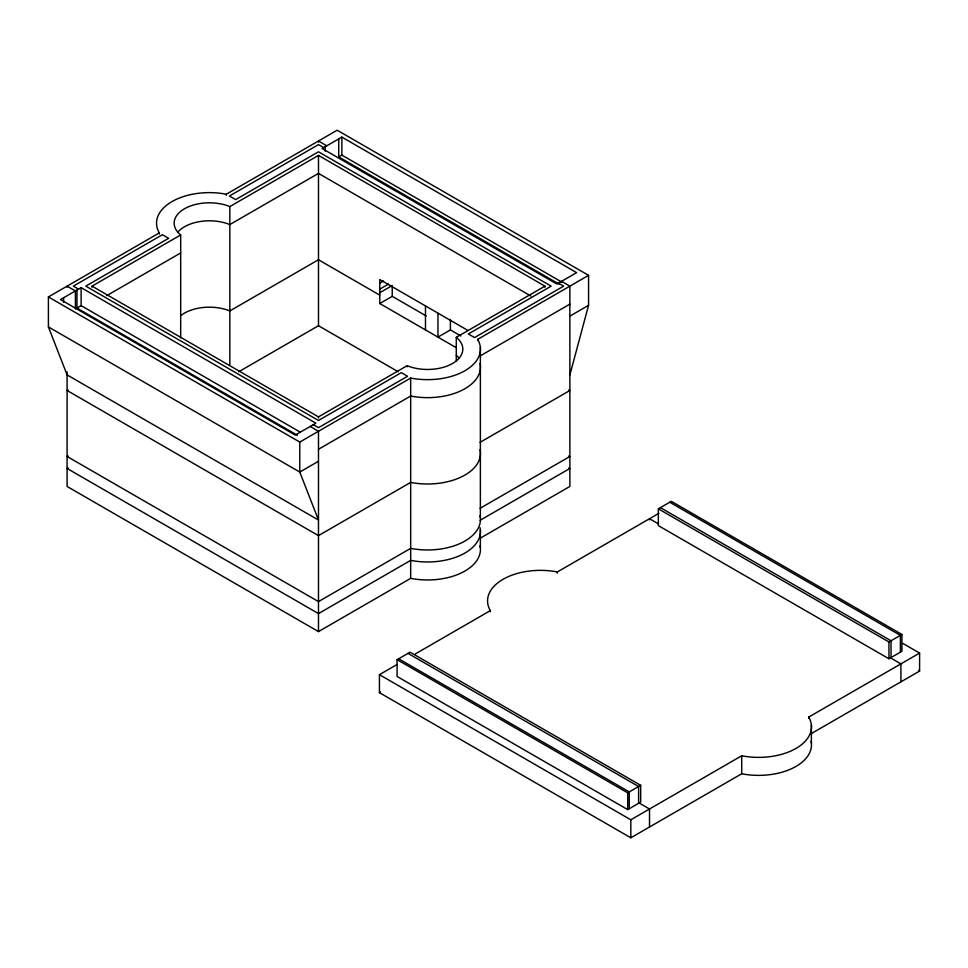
<?xml version="1.0" encoding="UTF-8"?>
<svg xmlns="http://www.w3.org/2000/svg" width="968" height="968" viewBox="0 0 968 968"><rect width="100%" height="100%" fill="white"/><g stroke="black" fill="none" stroke-linecap="round" stroke-linejoin="round"><path stroke-width="1.45" d="M569.874 374.906L588.568 305.331L588.568 275.348L337.179 130.208L226.294 194.229A52.889 30.528 0 0 0 172.014 201.574A52.889 30.528 0 0 0 159.297 232.913L159.297 234.038M48.4 296.934L299.79 442.074L299.79 472.057L318.484 520.034L67.094 374.906L48.4 326.918L48.4 296.934L159.297 232.913M81.118 287.641L60.476 299.56L295.24 435.092L315.883 423.185L81.118 287.641L81.118 305.634L300.237 432.139M341.861 137.105L322.114 148.503L556.89 284.035L576.625 272.649L341.861 137.105L341.861 155.098L562.275 282.353M92.033 287.266L92.033 286.141L180.677 234.958A35.259 20.352 0 0 1 184.477 208.773A35.259 20.352 0 0 1 229.839 206.571L318.484 155.4L544.936 286.141L544.936 287.266M81.118 305.634L75.407 308.925L75.407 290.932L67.094 286.141L67.094 287.266M338.739 138.908L338.739 156.901L341.861 155.098M106.746 295.639L180.677 252.951M68.135 389.898L67.094 390.491L318.484 535.631L410.674 482.403A52.889 30.528 0 0 0 480.043 449.745M68.135 455.868L67.094 456.472L318.484 601.6L410.674 548.372A52.889 30.528 0 0 0 480.043 515.714M379.771 283.14L383.51 280.986M68.135 467.859L67.094 468.464L318.484 613.603L410.674 560.375A52.889 30.528 0 0 0 480.043 527.717M379.771 289.142L388.495 284.108M238.709 371.785L318.484 325.72L398.259 371.785M379.771 292.735L390.987 286.262M467.98 330.475L379.771 279.546L379.771 303.529L392.234 296.341L426.186 315.943M460.865 335.956L450.41 329.919L437.947 337.118L437.947 313.124M92.033 286.141L318.484 416.881L407.129 365.698A35.259 20.352 0 0 0 452.492 363.508A35.259 20.352 0 0 0 456.291 337.324L544.936 286.141M299.79 442.074L410.674 378.052A52.889 30.528 0 0 0 464.955 370.708A52.889 30.528 0 0 0 477.672 339.369L588.568 275.348M318.484 449.273L410.674 396.045A52.889 30.528 0 0 0 480.043 363.387M480.043 355.994L569.874 304.133M318.484 461.264L299.79 472.057L48.4 326.918M569.874 316.125L588.568 305.331M480.043 442.364L569.874 390.491L568.833 389.898M480.043 508.333L569.874 456.472L568.833 455.868M480.043 520.324L569.874 468.464L568.833 467.859M67.094 371.894L67.094 486.456L318.484 631.596L410.674 578.368A52.889 30.528 0 0 0 480.043 545.71M479.983 538.353L569.874 486.456L569.874 286.141L561.561 281.337M397.086 659.668L410.081 652.178L640.683 785.314L640.683 802.109L627.7 809.599L397.086 676.463L397.086 659.668L627.7 792.816L640.683 785.314M658.349 508.841L671.332 501.339L901.946 634.476L901.946 651.27L888.951 658.772L658.349 525.624L658.349 508.841L888.951 641.978L901.946 634.476M811.075 741.113A52.889 30.528 0 0 1 741.706 773.771L630.821 837.792L379.432 692.652L379.432 674.66L396.965 664.544M415.417 653.884L490.328 610.639A52.889 30.528 0 0 1 503.045 579.3A52.889 30.528 0 0 1 557.326 571.955L658.869 513.33M379.432 692.652L380.606 691.975M379.432 674.66L630.821 819.799L741.706 755.778A52.889 30.528 0 0 0 795.986 748.433A52.889 30.528 0 0 0 808.703 717.094L919.6 653.073L919.6 671.066L811.015 733.756M326.797 145.805L318.484 141.001L318.484 142.127M323.675 147.596L318.484 144.607L229.404 196.032L235.635 199.626L318.484 151.794L551.167 286.141L468.33 333.972L474.562 337.566L563.642 286.141L558.439 283.14M338.739 156.901L559.153 284.156M530.863 296.014L318.484 173.393L229.839 224.564A35.259 20.352 0 0 0 177.604 232.381M379.771 295.143L318.484 259.751L229.839 310.934A35.259 20.352 0 0 0 180.701 315.701M379.771 303.529L456.231 347.681M669.771 502.235L900.385 635.383L900.385 652.178M902.975 643.478L919.6 653.073M660.418 507.631L891.032 640.78L891.032 657.575M918.559 670.461L919.6 671.066M658.603 523.978L649.516 518.727L649.516 519.852M890.512 657.865L900.905 663.866L900.905 681.859M78.529 289.142L73.326 286.141L162.406 234.716L168.638 238.309L85.801 286.141L318.484 420.475L401.333 372.656L407.564 376.249L318.484 427.674L313.293 424.674M310.171 426.477L318.484 431.28L318.484 631.596M297.382 435.285L76.968 308.03L76.968 290.037M408 653.376L638.614 786.512L638.614 803.307M398.647 658.772L629.26 791.909L629.26 808.703M639.134 803.004L649.516 809.006L649.516 826.999M888.951 641.978L888.951 658.772M811.402 725.226L811.402 743.218M808.703 717.094L808.703 718.22M741.706 755.778L741.706 773.771M630.821 819.799L630.821 837.792M627.7 792.816L627.7 809.599M557.326 571.955L557.326 573.08M490.328 610.639L490.328 611.764M480.37 347.5L480.37 517.832M480.37 529.823L480.37 547.815M477.672 339.369L477.672 340.494M456.291 337.324L456.291 361.27M450.41 319.428L450.41 329.919M425.484 305.936L425.484 329.919M410.674 378.052L410.674 578.368M407.129 365.698L407.129 366.824M392.234 285.536L392.234 296.341M325.236 146.7L325.236 151.202M318.484 155.4L318.484 325.72M318.484 416.881L318.484 418.007M229.839 206.571L229.839 364.537M226.294 194.229L226.294 195.354M180.677 234.958L180.677 337.832M63.598 297.757L63.598 302.258M456.291 355.316A35.259 20.352 0 0 1 459.268 358.208"/></g></svg>
